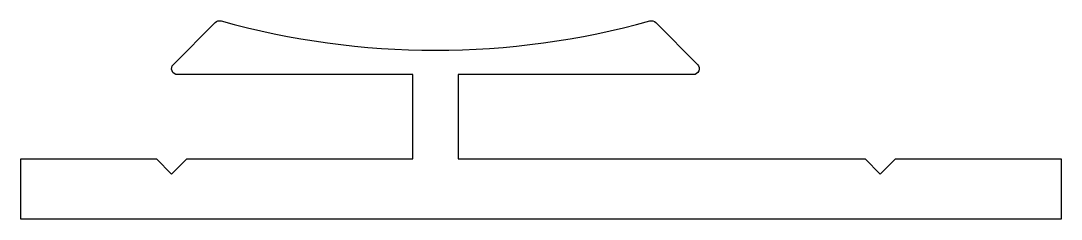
# Model space of a CAD drawing. Extents: x 1418.1 to 1452.6, y 5.1 to 11.7.
import ezdxf

# ---------------------------------------------------------------- set-up
doc = ezdxf.new("R2010")
doc.units = 0
doc.header["$LTSCALE"] = 15
doc.layers.add('ANA', color=220, linetype='CONTINUOUS')

msp = doc.modelspace()

# ---------------------------------------------------------------- linework, layer by layer
at = {"layer": 'ANA', "color": 0}
msp.add_lwpolyline([(1452.627, 7.143), (1452.627, 5.143), (1418.127, 5.143), (1418.127, 7.143), (1422.628, 7.143), (1423.128, 6.643), (1423.628, 7.143), (1431.127, 7.143), (1431.127, 9.943), (1423.327, 9.943, -0.668179), (1423.186, 10.284), (1424.573, 11.671, -0.270574), (1424.768, 11.723, 0.136635), (1438.986, 11.723, -0.270574), (1439.181, 11.671), (1440.568, 10.284, -0.668179), (1440.427, 9.943), (1432.627, 9.943), (1432.627, 7.143), (1446.127, 7.143), (1446.627, 6.643), (1447.127, 7.143)], format="xyb", close=True, dxfattribs=at)

doc.saveas('drawing.dxf')
